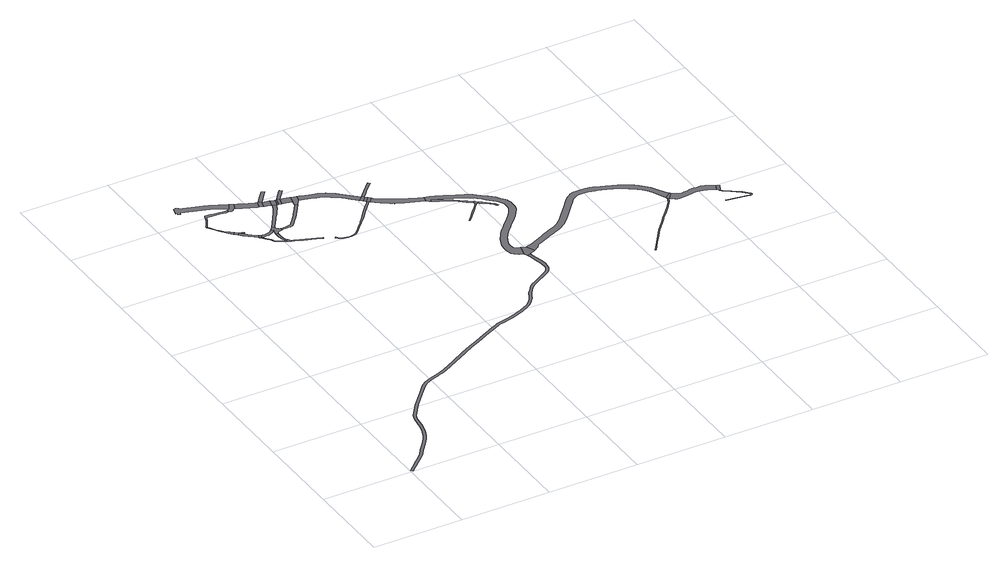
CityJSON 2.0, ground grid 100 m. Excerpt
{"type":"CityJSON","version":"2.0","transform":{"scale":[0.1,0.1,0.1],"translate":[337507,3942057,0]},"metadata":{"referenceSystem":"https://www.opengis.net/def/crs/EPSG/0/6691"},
"CityObjects":{
"road1":{"type":"Road","attributes":{"RoadStructureAttribute.sectionType":"1"},"geometry":[{"type":"MultiSurface","lod":"1","boundaries":[[[0,1,2,3,4,5,6,7,8,9,10,11,12,13,14,15,16,17,18,19,20,21,22,23,24,25,26,27,28,29,30,31,32,33,34,35,36,37,38,39,40,41,42,43,44,45,46,47,48,49,50,51,52,53,54,55,56,57,58,59,60,61,62,63,64,65,66,67,68,69,70,71,72,73,74,75,76,77,78,79,80,81,82,83,84,85,86,87,88,89,90,91,92,93,94,95,96,97,98,99,100,101,102,103,104,105,106,107,108,109,110,111,112,113,114,115,116,117,118,119,120,121,122,123,124,125,126,127,128,129,130,131,132,133,134,135,136,137,138,139,140,141,142,143,144,145,146,147,148]]]}]},
"road2":{"type":"Road","attributes":{"RoadStructureAttribute.sectionType":"1"},"geometry":[{"type":"MultiSurface","lod":"1","boundaries":[[[149,150,151,152,153,154,155,156,157,158,159,160,161]]]}]},
"road3":{"type":"Road","geometry":[{"type":"MultiSurface","lod":"1","boundaries":[[[162,163,164,165,166,154,153]]]}]},
"road4":{"type":"Road","attributes":{"RoadStructureAttribute.sectionType":"1"},"geometry":[{"type":"MultiSurface","lod":"1","boundaries":[[[167,168,169,170,163,171,172,173,174,175,176,177,178,179,180,164,163,162,181,182,183,184,185]]]}]},
"road5":{"type":"Road","attributes":{"RoadStructureAttribute.sectionType":"1"},"geometry":[{"type":"MultiSurface","lod":"1","boundaries":[[[186,187,188,189,190,191,192,193,194,195,196,197,198,199,200,201,202,203,204,205,206,207,208,209]]]}]},
"road6":{"type":"Road","attributes":{"RoadStructureAttribute.sectionType":"1"},"geometry":[{"type":"MultiSurface","lod":"1","boundaries":[[[210,211,212,213,214,215,216,217,218,219,220,221,222,223,224,225,226,227,228,229,230,231,232,233]]]}]},
"road7":{"type":"Road","geometry":[{"type":"MultiSurface","lod":"1","boundaries":[[[234,235,236,237,167,185,238,239]]]}]},
"road8":{"type":"Road","attributes":{"RoadStructureAttribute.sectionType":"1"},"geometry":[{"type":"MultiSurface","lod":"1","boundaries":[[[240,241,242,243,244,245,246,247,248,249,250,251,252,253,234,239,254,255,256,257,258,259,260,261,262,263,264,265,266,267,268]]]}]},
"road9":{"type":"Road","attributes":{"RoadStructureAttribute.sectionType":"1"},"geometry":[{"type":"MultiSurface","lod":"1","boundaries":[[[269,270,271,272,273,274,275,276,277,278,279,280,281,282,283,284,285,286,237,236]]]}]},
"road10":{"type":"Road","geometry":[{"type":"MultiSurface","lod":"1","boundaries":[[[267,287,288,289,290,291,292,268]]]}]},
"road11":{"type":"Road","attributes":{"RoadStructureAttribute.sectionType":"1"},"geometry":[{"type":"MultiSurface","lod":"1","boundaries":[[[293,294,295,296,297,298,299,300,301,302,303,304,305,306,307,292,291]]]}]},
"road12":{"type":"Road","geometry":[{"type":"MultiSurface","lod":"1","boundaries":[[[308,220,219,309,310,311,197,196,312,313,314,315,316,317,318]]]}]},
"road13":{"type":"Road","geometry":[{"type":"MultiSurface","lod":"1","boundaries":[[[319,320,321,322,323,324,325,326,327,328,278,277,329,330,331,332,301,300,333,334,335,336,337]]]}]},
"road14":{"type":"Road","attributes":{"RoadStructureAttribute.sectionType":"1"},"geometry":[{"type":"MultiSurface","lod":"1","boundaries":[[[288,338,339,340,341,342,343,289]]]}]},
"road15":{"type":"Road","attributes":{"RoadStructureAttribute.sectionType":"1"},"geometry":[{"type":"MultiSurface","lod":"1","boundaries":[[[344,345,346,308,318,347,348,349,350]]]}]},
"road16":{"type":"Road","attributes":{"RoadStructureAttribute.sectionType":"1"},"geometry":[{"type":"MultiSurface","lod":"1","boundaries":[[[351,352,353,354,355,356,357,358,359,360,361,362,363,364,365,366,367,368,369,370,371,327,326]]]}]},
"road17":{"type":"Road","geometry":[{"type":"MultiSurface","lod":"1","boundaries":[[[349,372,373,374,375,350]]]}]},
"road18":{"type":"Road","attributes":{"RoadStructureAttribute.sectionType":"1"},"geometry":[{"type":"MultiSurface","lod":"1","boundaries":[[[376,377,378,379,380,381,382,383,384,385,386,387,388,389,390,391,392,393,394,395,396,397,398,399,400,401,402,319,337]]]}]},
"road19":{"type":"Road","attributes":{"RoadStructureAttribute.sectionType":"1"},"geometry":[{"type":"MultiSurface","lod":"1","boundaries":[[[372,403,404,405,406,407,373]]]}]},
"road20":{"type":"Road","attributes":{"RoadStructureAttribute.sectionType":"1"},"geometry":[{"type":"MultiSurface","lod":"1","boundaries":[[[408,409,410,411,412,374,373]]]}]},
"road21":{"type":"Road","geometry":[{"type":"MultiSurface","lod":"1","boundaries":[[[413,414,361,360,415,416,406,405]]]}]},
"road22":{"type":"Road","attributes":{"RoadStructureAttribute.sectionType":"1"},"geometry":[{"type":"MultiSurface","lod":"1","boundaries":[[[417,416,415,418]]]}]},
"road23":{"type":"Road","geometry":[{"type":"MultiSurface","lod":"1","boundaries":[[[419,420,421,417,418]]]}]},
"road24":{"type":"Road","attributes":{"RoadStructureAttribute.sectionType":"1"},"geometry":[{"type":"MultiSurface","lod":"1","boundaries":[[[419,422,423,424,425,426,420]]]}]},
"road25":{"type":"Road","geometry":[{"type":"MultiSurface","lod":"1","boundaries":[[[427,428,429,421,420]]]}]},
"road26":{"type":"Road","geometry":[{"type":"MultiSurface","lod":"1","boundaries":[[[430,431,432,424,423,391,390,433,434,435]]]}]},
"road27":{"type":"Road","attributes":{"RoadStructureAttribute.sectionType":"1"},"geometry":[{"type":"MultiSurface","lod":"1","boundaries":[[[436,437,438,439,440,441,442,443,444,445,446,447,448,449,450,451,452,453,454,455,456,457,458,459,460,461,462,463,464,465,466,467,468,469,470,471,472,473,474,475,476,477,478,479,480,481,482,483,484,485,486]]]}]},
"road28":{"type":"Road","attributes":{"RoadStructureAttribute.sectionType":"1"},"geometry":[{"type":"MultiSurface","lod":"1","boundaries":[[[487,488,489,490,491,492,493,494,495,496,497,498,499,500,501,502,503,504,505,506,507,508,509,510,511,512,513,514,515,430,435]]]}]},
"road29":{"type":"Road","geometry":[{"type":"MultiSurface","lod":"1","boundaries":[[[516,517,503,502,518,519]]]}]},
"road30":{"type":"Road","attributes":{"RoadStructureAttribute.sectionType":"1"},"geometry":[{"type":"MultiSurface","lod":"1","boundaries":[[[518,520,521,522,523,519]]]}]},
"road31":{"type":"Road","geometry":[{"type":"MultiSurface","lod":"1","boundaries":[[[524,522,521,525,436,486,526,527]]]}]},
"road32":{"type":"Road","attributes":{"RoadStructureAttribute.sectionType":"1"},"geometry":[{"type":"MultiSurface","lod":"1","boundaries":[[[516,528,529,530,531,532,533,534,535,536,537,538,539,517]]]}]},
"road33":{"type":"Road","attributes":{"RoadStructureAttribute.sectionType":"1"},"geometry":[{"type":"MultiSurface","lod":"1","boundaries":[[[540,541,542,543,544,545,546,547,548,549,524,527,550,551,552,553,554,555,556,557,558,559,560,561]]]}]},
"road34":{"type":"Road","geometry":[{"type":"MultiSurface","lod":"1","boundaries":[[[562,0,148,563,564,565,566,567,568,569,570,571]]]}]},
"road35":{"type":"Road","attributes":{"RoadStructureAttribute.sectionType":"1"},"geometry":[{"type":"MultiSurface","lod":"1","boundaries":[[[560,572,573,574,575,576,577,578,579,580,581,582,583,584,585,586,587,588,589,590,591,592,593,594,595,596,597,598,599,600,601,602,603,604,605,606,607,608,609,610,611,612,613,614,615,616,617,618,619,620,621,562,571,622,623,624,625,626,627,628,629,630,631,632,633,634,635,636,637,638,639,640,641,642,643,644,645,646,647,648,649,650,651,652,653,654,655,656,657,658,659,660,661,561]]]}]},
"road36":{"type":"Road","attributes":{"RoadStructureAttribute.sectionType":"1"},"geometry":[{"type":"MultiSurface","lod":"1","boundaries":[[[662,663,664,665,666,667,668,669,670,671,672,673,674]]]}]},
"road37":{"type":"Road","geometry":[{"type":"MultiSurface","lod":"1","boundaries":[[[675,676,677,678,679,680,681,682,683,684,685,686,687,688,574,573]]]}]},
"road38":{"type":"Road","geometry":[{"type":"MultiSurface","lod":"1","boundaries":[[[689,690,682,681,691,692,693,674,673,694,695]]]}]},
"road39":{"type":"Road","attributes":{"RoadStructureAttribute.sectionType":"1"},"geometry":[{"type":"MultiSurface","lod":"1","boundaries":[[[696,697,698,699,700,701,702,703,704,705,689,695]]]}]},
"road40":{"type":"Road","attributes":{"RoadStructureAttribute.sectionType":"1"},"geometry":[{"type":"MultiSurface","lod":"1","boundaries":[[[706,707,708,709,710,711,712,713,714,715,716,717,718,719,720,721,722,723,724,725,726,727,728,729,730,731,732,733,734,735,736,737,738,739,740,741,742,743,744,745,746,747,569,568,748,749,750,751,752,753,754,755,756,757,758,759,760,761,762,763,764,765,766,767,768,769,770,771,772,773,774,775,776,777,778,779,780,781,782,783,784,785,786,787,788,789,790,791,792,793,794]]]}]},
"road41":{"type":"Road","attributes":{"RoadStructureAttribute.sectionType":"1"},"geometry":[{"type":"MultiSurface","lod":"1","boundaries":[[[795,796,797,798,799,800,801,802,803,804,805,806,807,808,809,810,811,812,813,814,815,816,817,818,819,820,821,822]]]}]},
"road42":{"type":"Road","geometry":[{"type":"MultiSurface","lod":"1","boundaries":[[[821,823,824,825,826,794,793,827,828,822]]]}]},
"road43":{"type":"Road","attributes":{"RoadStructureAttribute.sectionType":"1"},"geometry":[{"type":"MultiSurface","lod":"1","boundaries":[[[829,830,831,832,833,834,835,836,837,838,839,840,841,824,823,842,843,844,845,846,847,848,849,850,851,852,853,854,855,856,857,858]]]}]},
"road44":{"type":"Road","geometry":[{"type":"MultiSurface","lod":"1","boundaries":[[[858,857,859,860,861,862,863,864,865,866,867,868,869,870,871,872,873,874,875,876,877,878,879,880,881,882,883,884,885,886,887,888,889,890,891,892,893,894,895,896,897,898,899]]]}]}
},
"vertices":[
[2959,2822,0],[2970,2791,0],[2993,2686,0],[2998,2655,0],[3002,2623,0],[3004,2605,0],[3006,2578,0],[3001,2547,0],[2991,2526,0],[2977,2505,0],[2968,2495,0],[2954,2483,0],[2907,2454,0],[2892,2445,0],[2873,2433,0],[2832,2410,0],[2789,2383,0],[2739,2355,0],[2708,2331,0],[2681,2298,0],[2659,2270,0],[2628,2228,0],[2600,2170,0],[2587,2147,0],[2574,2129,0],[2555,2108,0],[2532,2082,0],[2511,2062,0],[2490,2047,0],[2462,2031,0],[2407,2006,0],[2332,1974,0],[2259,1951,0],[2217,1940,0],[2146,1923,0],[2081,1906,0],[2056,1896,0],[2015,1877,0],[1943,1839,0],[1864,1800,0],[1742,1738,0],[1643,1689,0],[1531,1631,0],[1369,1539,0],[1209,1453,0],[1156,1430,0],[1130,1418,0],[1089,1402,0],[1041,1387,0],[977,1364,0],[927,1339,0],[876,1295,0],[781,1189,0],[645,1035,0],[557,919,0],[531,878,0],[516,841,0],[506,808,0],[497,740,0],[485,672,0],[463,583,0],[429,508,0],[402,458,0],[376,420,0],[349,389,0],[278,297,0],[235,240,0],[199,202,0],[167,171,0],[126,136,0],[124,134,0],[102,113,0],[58,71,0],[36,52,0],[9,27,0],[27,7,0],[29,5,0],[78,49,0],[123,91,0],[145,113,0],[149,116,0],[187,149,0],[220,180,0],[258,221,0],[302,279,0],[372,370,0],[400,401,0],[428,442,0],[456,494,0],[491,573,0],[514,665,0],[527,735,0],[536,804,0],[544,831,0],[557,864,0],[582,902,0],[669,1016,0],[803,1169,0],[897,1273,0],[944,1314,0],[989,1336,0],[1050,1359,0],[1099,1374,0],[1142,1391,0],[1158,1398,0],[1222,1426,0],[1384,1513,0],[1545,1604,0],[1656,1663,0],[1755,1711,0],[1878,1774,0],[1957,1813,0],[2029,1850,0],[2068,1869,0],[2091,1878,0],[2153,1893,0],[2224,1911,0],[2267,1922,0],[2342,1946,0],[2419,1978,0],[2475,2008,0],[2505,2024,0],[2528,2041,0],[2551,2063,0],[2575,2090,0],[2594,2112,0],[2612,2138,0],[2622,2159,0],[2650,2215,0],[2679,2255,0],[2700,2281,0],[2728,2308,0],[2755,2330,0],[2805,2358,0],[2848,2384,0],[2888,2408,0],[2908,2419,0],[2973,2459,0],[2987,2473,0],[3000,2486,0],[3017,2510,0],[3030,2537,0],[3038,2577,0],[3040,2608,0],[3039,2632,0],[3037,2660,0],[3031,2690,0],[2997,2812,0],[2996,2835,0],
[478,4820,0],[514,4765,0],[531,4738,0],[600,4646,0],[631,4606,0],[654,4633,0],[620,4662,0],[589,4689,0],[540,4744,0],[522,4770,0],[486,4825,0],[473,4848,0],[463,4843,0],
[664,4575,0],[686,4598,0],[691,4607,0],[685,4610,0],[672,4617,0],
[839,4467,0],[809,4489,0],[750,4539,0],[731,4556,0],[693,4595,0],[704,4590,0],[719,4584,0],[731,4581,0],[741,4578,0],[743,4588,0],[733,4590,0],[722,4593,0],[708,4599,0],[697,4604,0],[701,4540,0],[709,4532,0],[745,4501,0],[788,4464,0],[820,4433,0],
[471,4852,0],[482,4871,0],[496,4891,0],[499,4896,0],[531,4951,0],[553,5001,0],[563,5004,0],[609,5002,0],[703,4992,0],[763,4985,0],[789,4983,0],[792,5016,0],[764,5015,0],[715,5020,0],[632,5030,0],[613,5032,0],[554,5039,0],[547,5032,0],[539,5008,0],[522,4955,0],[491,4902,0],[486,4895,0],[474,4877,0],[461,4860,0],
[322,5220,0],[340,5214,0],[333,5194,0],[360,5186,0],[365,5202,0],[366,5206,0],[657,5111,0],[758,5066,0],[809,5041,0],[821,5035,0],[863,5101,0],[807,5128,0],[798,5133,0],[775,5146,0],[685,5183,0],[631,5201,0],[399,5276,0],[393,5279,0],[391,5286,0],[390,5293,0],[367,5299,0],[362,5296,0],[355,5294,0],[347,5295,0],
[843,4423,0],[843,4425,0],[850,4424,0],[855,4460,0],[826,4427,0],[836,4416,0],
[1012,4251,0],[957,4281,0],[951,4284,0],[944,4288,0],[939,4292,0],[937,4295,0],[936,4296,0],[931,4303,0],[919,4321,0],[915,4327,0],[905,4341,0],[892,4360,0],[872,4389,0],[847,4418,0],[864,4383,0],[880,4360,0],[897,4335,0],[908,4320,0],[912,4313,0],[923,4297,0],[932,4285,0],[933,4284,0],[935,4283,0],[938,4280,0],[946,4275,0],[958,4269,0],[1008,4242,0],[1020,4235,0],[1026,4245,0],
[872,4421,0],[898,4420,0],[924,4421,0],[935,4424,0],[947,4428,0],[968,4437,0],[985,4448,0],[998,4460,0],[1008,4470,0],[991,4493,0],[974,4478,0],[960,4466,0],[943,4458,0],[927,4455,0],[926,4455,0],[905,4452,0],[887,4453,0],[874,4455,0],
[1040,4225,0],[1063,4215,0],[1071,4233,0],[1058,4243,0],[1047,4260,0],[1026,4247,0],
[1041,4269,0],[1031,4295,0],[1026,4319,0],[1023,4328,0],[1021,4338,0],[1021,4358,0],[1022,4382,0],[1024,4401,0],[996,4407,0],[995,4389,0],[999,4348,0],[1001,4339,0],[1002,4333,0],[1009,4299,0],[1018,4266,0],
[907,5080,0],[817,5026,0],[812,5022,0],[809,5021,0],[817,4980,0],[823,4980,0],[835,4982,0],[847,4990,0],[855,5004,0],[862,5009,0],[873,5009,0],
[1088,4466,0],[1082,4468,0],[1077,4471,0],[1066,4479,0],[1048,4493,0],[1044,4501,0],[1045,4506,0],[1047,4515,0],[1024,4533,0],[1012,4518,0],[1013,4469,0],[1013,4464,0],[1003,4440,0],[997,4416,0],[1030,4412,0],[1043,4424,0],[1060,4433,0],[1075,4438,0],[1092,4441,0],
[1095,4201,0],[1176,4171,0],[1296,4128,0],[1366,4100,0],[1373,4119,0],[1102,4220,0],
[1103,4990,0],[974,5048,0],[944,5062,0],[942,4978,0],[1079,4916,0],[1101,4911,0],[1121,4986,0],
[1059,4536,0],[1083,4572,0],[1136,4650,0],[1150,4670,0],[1159,4682,0],[1181,4712,0],[1207,4753,0],[1233,4789,0],[1258,4842,0],[1265,4857,0],[1225,4869,0],[1222,4858,0],[1197,4808,0],[1191,4797,0],[1177,4774,0],[1157,4739,0],[1127,4690,0],[1113,4666,0],[1072,4607,0],[1059,4588,0],[1026,4536,0],
[1140,4900,0],[1161,4974,0],[1135,4995,0],[1124,4987,0],
[1109,4443,0],[1132,4444,0],[1177,4445,0],[1189,4445,0],[1197,4447,0],[1214,4452,0],[1227,4460,0],[1244,4481,0],[1287,4533,0],[1297,4545,0],[1313,4565,0],[1343,4607,0],[1375,4653,0],[1447,4754,0],[1448,4755,0],[1424,4770,0],[1374,4699,0],[1353,4669,0],[1318,4620,0],[1312,4611,0],[1291,4582,0],[1251,4533,0],[1223,4499,0],[1210,4485,0],[1196,4479,0],[1174,4475,0],[1117,4468,0],
[1154,4896,0],[1176,4890,0],[1222,4879,0],[1240,4954,0],[1195,4965,0],
[1175,4989,0],[1225,5052,0],[1280,5121,0],[1253,5144,0],[1197,5074,0],
[1226,4876,0],[1226,4871,0],[1272,4860,0],[1292,4941,0],
[1309,4937,0],[1291,4856,0],
[1322,4849,0],[1342,4932,0],[1320,4951,0],
[1365,4839,0],[1431,4823,0],[1451,4907,0],[1445,4909,0],[1383,4923,0],
[1442,5055,0],[1420,5073,0],[1389,5036,0],
[1517,4892,0],[1515,4892,0],[1460,4905,0],[1487,4815,0],[1492,4821,0],[1498,4823,0],
[2066,4460,0],[2054,4446,0],[2016,4404,0],[1929,4303,0],[1921,4294,0],[1857,4211,0],[1830,4179,0],[1818,4164,0],[1762,4102,0],[1713,4050,0],[1691,4029,0],[1684,4024,0],[1674,4016,0],[1661,4011,0],[1648,4007,0],[1637,4005,0],[1626,4003,0],[1594,4003,0],[1581,4004,0],[1565,4006,0],[1557,4008,0],[1549,4011,0],[1537,4015,0],[1506,4035,0],[1481,4061,0],[1474,4054,0],[1499,4028,0],[1532,4006,0],[1544,4001,0],[1554,3998,0],[1563,3996,0],[1593,3993,0],[1600,3993,0],[1627,3994,0],[1638,3995,0],[1651,3997,0],[1665,4002,0],[1679,4007,0],[1694,4019,0],[1697,4021,0],[1720,4043,0],[1770,4096,0],[1829,4156,0],[1869,4198,0],[1896,4231,0],[1937,4281,0],[1947,4293,0],[2031,4391,0],[2043,4404,0],[2061,4424,0],[2082,4448,0],
[1508,4821,0],[1522,4816,0],[1619,4790,0],[1673,4774,0],[1685,4770,0],[1703,4763,0],[1743,4748,0],[1759,4739,0],[1781,4726,0],[1804,4711,0],[1830,4691,0],[1854,4673,0],[1890,4646,0],[1900,4636,0],[1960,4579,0],[2016,4524,0],[2064,4572,0],[2006,4626,0],[1897,4725,0],[1876,4745,0],[1846,4768,0],[1819,4786,0],[1794,4801,0],[1772,4813,0],[1719,4834,0],[1695,4842,0],[1638,4858,0],[1559,4880,0],[1541,4885,0],
[2093,4554,0],[2072,4573,0],[2046,4495,0],[2091,4544,0],
[2066,4477,0],[2069,4473,0],[2115,4523,0],[2114,4523,0],
[2139,4500,0],[2071,4467,0],[2086,4450,0],[2093,4449,0],
[2101,4563,0],[2109,4572,0],[2128,4592,0],[2156,4624,0],[2265,4738,0],[2246,4757,0],[2242,4753,0],[2238,4748,0],[2136,4642,0],[2108,4610,0],[2089,4590,0],[2080,4581,0],
[2491,4291,0],[2485,4293,0],[2456,4305,0],[2430,4316,0],[2379,4342,0],[2329,4368,0],[2306,4381,0],[2250,4417,0],[2211,4442,0],[2150,4490,0],[2178,4379,0],[2233,4342,0],[2254,4324,0],[2286,4288,0],[2291,4294,0],[2266,4321,0],[2327,4289,0],[2378,4264,0],[2427,4240,0],[2476,4221,0],[2579,4182,0],[2598,4253,0],
[2943,2870,0],[2999,2843,0],[3000,2845,0],[3012,2851,0],[3022,2857,0],[3048,2863,0],[3066,2871,0],[3023,2972,0],[2998,2975,0],[2976,2981,0],
[2610,4160,0],[2620,4154,0],[2631,4174,0],[2631,4175,0],[2632,4174,0],[2694,4152,0],[2745,4130,0],[2787,4114,0],[2840,4092,0],[2881,4071,0],[2948,4037,0],[2988,4015,0],[3016,3996,0],[3045,3970,0],[3080,3936,0],[3110,3906,0],[3135,3881,0],[3159,3853,0],[3187,3821,0],[3207,3795,0],[3216,3780,0],[3223,3760,0],[3226,3739,0],[3228,3716,0],[3228,3694,0],[3226,3675,0],[3220,3654,0],[3210,3637,0],[3190,3602,0],[3155,3557,0],[3107,3502,0],[3026,3417,0],[3018,3408,0],[2968,3354,0],[2928,3303,0],[2897,3258,0],[2890,3248,0],[2872,3215,0],[2852,3178,0],[2840,3146,0],[2828,3109,0],[2827,3103,0],[2823,3066,0],[2820,3040,0],[2821,3014,0],[2825,2973,0],[2836,2941,0],[2857,2914,0],[2898,2888,0],[2922,2878,0],[2968,2984,0],[2941,2995,0],[2921,3010,0],[2909,3026,0],[2901,3047,0],[2898,3067,0],[2901,3094,0],[2911,3125,0],[2921,3152,0],[2933,3180,0],[2950,3212,0],[2958,3223,0],[2984,3261,0],[3021,3308,0],[3077,3369,0],[3085,3378,0],[3159,3455,0],[3209,3512,0],[3247,3560,0],[3274,3599,0],[3276,3603,0],[3285,3623,0],[3295,3658,0],[3298,3689,0],[3298,3718,0],[3295,3748,0],[3291,3776,0],[3284,3800,0],[3274,3821,0],[3243,3861,0],[3211,3901,0],[3155,3958,0],[3099,4006,0],[3037,4055,0],[2972,4093,0],[2896,4133,0],[2797,4178,0],[2782,4184,0],[2704,4215,0],[2653,4233,0],
[2917,3826,0],[2895,3801,0],[2863,3765,0],[2820,3715,0],[2785,3677,0],[2777,3669,0],[2786,3664,0],[2797,3676,0],[2905,3796,0],[2927,3821,0],[2948,3845,0],[2986,3887,0],[2974,3893,0],
[2657,4133,0],[2693,4114,0],[2764,4077,0],[2813,4048,0],[2858,4014,0],[2920,3963,0],[2971,3926,0],[2984,3943,0],[2935,3981,0],[2873,4032,0],[2826,4068,0],[2775,4098,0],[2705,4135,0],[2668,4154,0],
[3017,3917,0],[2992,3937,0],[2978,3916,0],[2980,3907,0],[2977,3898,0],[2996,3896,0],[3003,3896,0],
[3021,3884,0],[3068,3848,0],[3104,3819,0],[3131,3791,0],[3152,3760,0],[3169,3767,0],[3144,3805,0],[3114,3835,0],[3079,3868,0],[3047,3894,0],
[4709,3149,0],[4661,3232,0],[4625,3288,0],[4588,3335,0],[4544,3377,0],[4508,3407,0],[4472,3432,0],[4422,3462,0],[4368,3490,0],[4319,3513,0],[4258,3537,0],[4164,3569,0],[4138,3578,0],[4102,3586,0],[4059,3593,0],[4016,3597,0],[3983,3598,0],[3952,3599,0],[3925,3595,0],[3901,3587,0],[3880,3579,0],[3856,3566,0],[3828,3545,0],[3807,3526,0],[3782,3498,0],[3701,3403,0],[3688,3389,0],[3607,3295,0],[3550,3232,0],[3510,3194,0],[3501,3186,0],[3491,3178,0],[3467,3164,0],[3449,3154,0],[3375,3119,0],[3280,3076,0],[3245,3060,0],[3177,3028,0],[3109,2995,0],[3080,2982,0],[3071,2978,0],[3043,2972,0],[3082,2877,0],[3112,2901,0],[3116,2906,0],[3137,2929,0],[3152,2943,0],[3205,2970,0],[3308,3016,0],[3317,3019,0],[3384,3047,0],[3398,3053,0],[3440,3072,0],[3481,3094,0],[3502,3105,0],[3530,3122,0],[3555,3143,0],[3568,3155,0],[3599,3185,0],[3657,3250,0],[3751,3356,0],[3752,3357,0],[3833,3454,0],[3855,3479,0],[3870,3492,0],[3891,3506,0],[3909,3516,0],[3923,3522,0],[3937,3526,0],[3956,3531,0],[3977,3531,0],[4006,3530,0],[4049,3525,0],[4088,3520,0],[4121,3512,0],[4143,3506,0],[4235,3473,0],[4292,3450,0],[4338,3429,0],[4385,3403,0],[4434,3373,0],[4466,3351,0],[4498,3325,0],[4536,3288,0],[4568,3247,0],[4601,3197,0],[4647,3103,0],[4667,3059,0],[4737,3112,0],
[4665,3018,0],[4661,3006,0],[4645,2977,0],[4602,2914,0],[4600,2911,0],[4529,2828,0],[4453,2747,0],[4446,2739,0],[4391,2674,0],[4311,2579,0],[4249,2494,0],[4247,2491,0],[4178,2393,0],[4102,2288,0],[4110,2282,0],[4185,2387,0],[4256,2486,0],[4257,2488,0],[4319,2573,0],[4398,2667,0],[4453,2732,0],[4463,2742,0],[4536,2821,0],[4608,2904,0],[4611,2909,0],[4654,2972,0],[4684,3027,0],[4668,3031,0],
[4688,3027,0],[4748,3098,0],[4747,3099,0],[4740,3108,0],[4670,3046,0],[4669,3032,0],
[5167,3018,0],[5109,3050,0],[5068,3061,0],[5023,3065,0],[4990,3066,0],[4971,3066,0],[4943,3063,0],[4911,3056,0],[4869,3050,0],[4848,3049,0],[4823,3053,0],[4796,3062,0],[4768,3081,0],[4700,3014,0],[4734,2987,0],[4756,2976,0],[4775,2969,0],[4838,2975,0],[4884,2980,0],[4927,2987,0],[4953,2991,0],[4972,2991,0],[4991,2991,0],[5017,2989,0],[5052,2983,0],[5073,2977,0],[5090,2971,0],[5134,2951,0],[5169,2933,0],[5202,2997,0],
[5194,2920,0],[5192,2913,0],[5192,2903,0],[5208,2884,0],[5281,2830,0],[5367,2762,0],[5418,2712,0],[5424,2703,0],[5425,2693,0],[5425,2688,0],[5424,2685,0],[5423,2683,0],[5420,2682,0],[5417,2681,0],[5413,2681,0],[5379,2686,0],[5285,2703,0],[5158,2725,0],[5156,2713,0],[5279,2693,0],[5378,2676,0],[5412,2671,0],[5418,2671,0],[5425,2672,0],[5429,2675,0],[5433,2680,0],[5435,2685,0],[5435,2689,0],[5435,2693,0],[5433,2706,0],[5432,2709,0],[5430,2714,0],[5426,2718,0],[5373,2770,0],[5287,2838,0],[5275,2846,0],[5215,2891,0],[5202,2907,0],[5202,2911,0],[5204,2915,0],[5237,2979,0]
]}
